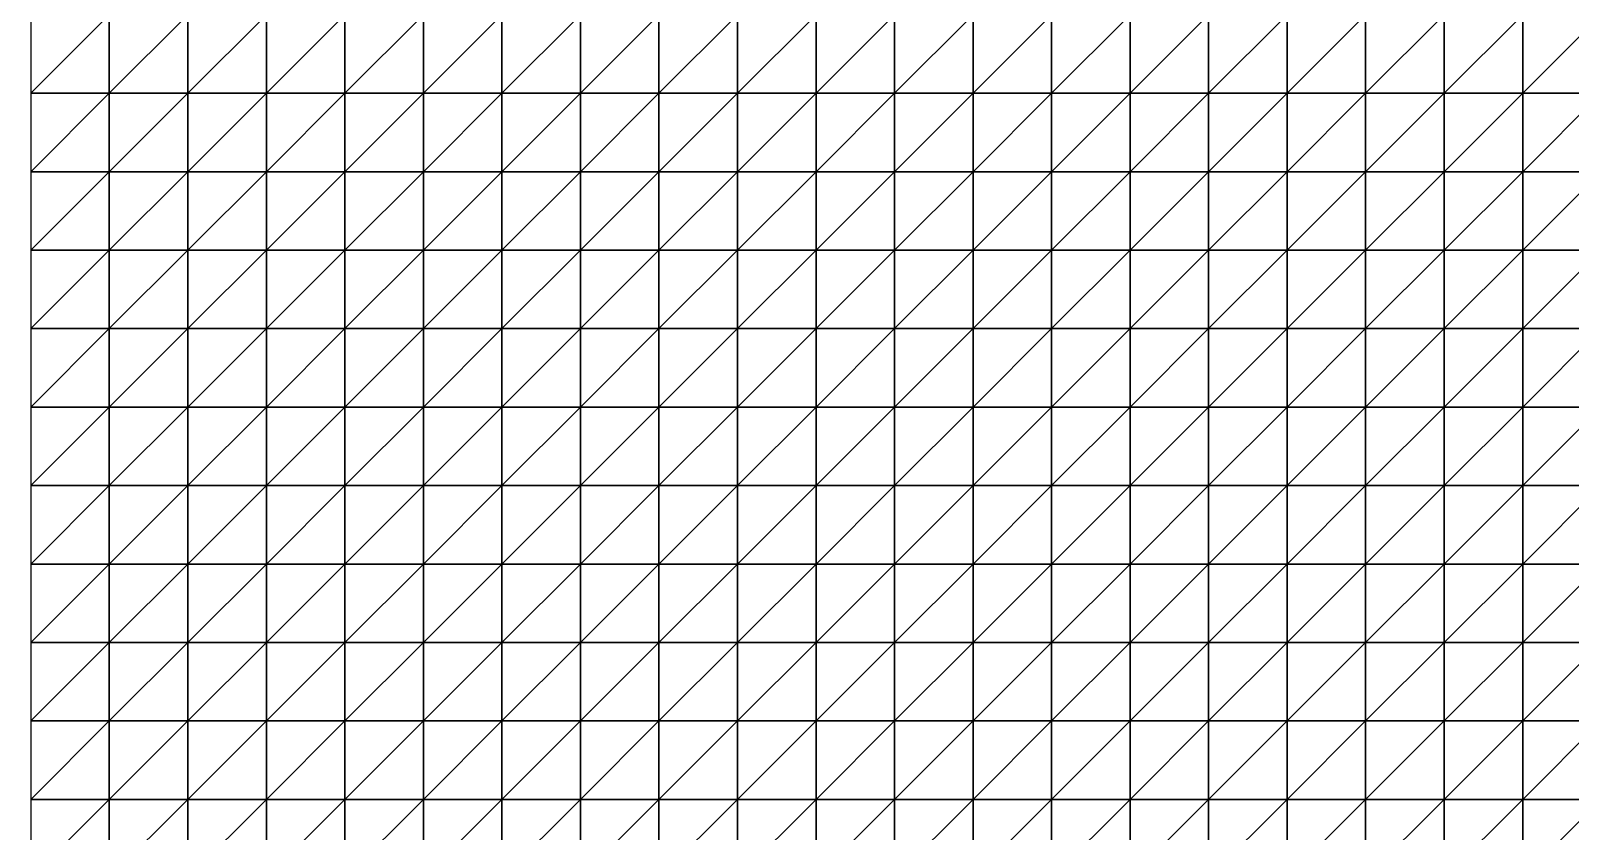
# Model space of a CAD drawing. Header units: metres. Extents: x 351000 to 353000, y 7455000 to 7457000.
# Drawn here: x 351000 to 351490.1, y 7456489.9 to 7456744.9 of the extents above; entities that cross this region are included whole.
import ezdxf

# ---------------------------------------------------------------- set-up
doc = ezdxf.new("R2010")
doc.units = ezdxf.units.M

msp = doc.modelspace()

# ---------------------------------------------------------------- linework, layer by layer
at = {"layer": 'BASE_OF_LEACHED_CAP_BOLC'}
for points in [[(351000, 7456725, 1196.4), (351025, 7456725, 1203.44), (351025, 7456750, 1199.44)], [(351000, 7456725, 1196.4), (351025, 7456750, 1199.44), (351000, 7456750, 1192.23)], [(351025, 7456725, 1203.44), (351050, 7456725, 1201.77), (351050, 7456750, 1198.14)], [(351025, 7456725, 1203.44), (351050, 7456750, 1198.14), (351025, 7456750, 1199.44)], [(351050, 7456725, 1201.77), (351075, 7456725, 1200), (351075, 7456750, 1197.18)], [(351050, 7456725, 1201.77), (351075, 7456750, 1197.18), (351050, 7456750, 1198.14)], [(351075, 7456725, 1200), (351100, 7456725, 1198.81), (351100, 7456750, 1196.99)], [(351075, 7456725, 1200), (351100, 7456750, 1196.99), (351075, 7456750, 1197.18)], [(351100, 7456725, 1198.81), (351125, 7456725, 1198.5), (351125, 7456750, 1197.55)], [(351100, 7456725, 1198.81), (351125, 7456750, 1197.55), (351100, 7456750, 1196.99)], [(351125, 7456725, 1198.5), (351150, 7456725, 1198.9), (351150, 7456750, 1198.44)], [(351125, 7456725, 1198.5), (351150, 7456750, 1198.44), (351125, 7456750, 1197.55)], [(351150, 7456725, 1198.9), (351175, 7456725, 1199.53), (351175, 7456750, 1199.12)], [(351150, 7456725, 1198.9), (351175, 7456750, 1199.12), (351150, 7456750, 1198.44)], [(351175, 7456725, 1199.53), (351200, 7456725, 1199.84), (351200, 7456750, 1199.19)], [(351175, 7456725, 1199.53), (351200, 7456750, 1199.19), (351175, 7456750, 1199.12)], [(351200, 7456725, 1199.84), (351225, 7456725, 1199.48), (351225, 7456750, 1198.59)], [(351200, 7456725, 1199.84), (351225, 7456750, 1198.59), (351200, 7456750, 1199.19)], [(351225, 7456725, 1199.48), (351250, 7456725, 1198.52), (351250, 7456750, 1197.65)], [(351225, 7456725, 1199.48), (351250, 7456750, 1197.65), (351225, 7456750, 1198.59)], [(351250, 7456725, 1198.52), (351275, 7456725, 1191.67), (351275, 7456750, 1193.97)], [(351250, 7456725, 1198.52), (351275, 7456750, 1193.97), (351250, 7456750, 1197.65)], [(351275, 7456725, 1191.67), (351300, 7456725, 1185.8), (351300, 7456750, 1188.45)], [(351275, 7456725, 1191.67), (351300, 7456750, 1188.45), (351275, 7456750, 1193.97)], [(351300, 7456725, 1185.8), (351325, 7456725, 1181.89), (351325, 7456750, 1184.58)], [(351300, 7456725, 1185.8), (351325, 7456750, 1184.58), (351300, 7456750, 1188.45)], [(351325, 7456725, 1181.89), (351350, 7456725, 1179.94), (351350, 7456750, 1182.39)], [(351325, 7456725, 1181.89), (351350, 7456750, 1182.39), (351325, 7456750, 1184.58)], [(351350, 7456725, 1179.94), (351375, 7456725, 1179.63), (351375, 7456750, 1181.59)], [(351350, 7456725, 1179.94), (351375, 7456750, 1181.59), (351350, 7456750, 1182.39)], [(351375, 7456725, 1179.63), (351400, 7456725, 1180.43), (351400, 7456750, 1181.73)], [(351375, 7456725, 1179.63), (351400, 7456750, 1181.73), (351375, 7456750, 1181.59)], [(351400, 7456725, 1180.43), (351425, 7456725, 1181.79), (351425, 7456750, 1182.28)], [(351400, 7456725, 1180.43), (351425, 7456750, 1182.28), (351400, 7456750, 1181.73)], [(351425, 7456725, 1181.79), (351450, 7456725, 1183.21), (351450, 7456750, 1182.81)], [(351425, 7456725, 1181.79), (351450, 7456750, 1182.81), (351425, 7456750, 1182.28)], [(351450, 7456725, 1183.21), (351475, 7456725, 1184.37), (351475, 7456750, 1183.01)], [(351450, 7456725, 1183.21), (351475, 7456750, 1183.01), (351450, 7456750, 1182.81)], [(351475, 7456725, 1184.37), (351500, 7456725, 1185.07), (351500, 7456750, 1182.78)], [(351475, 7456725, 1184.37), (351500, 7456750, 1182.78), (351475, 7456750, 1183.01)], [(351000, 7456700, 1197.24), (351025, 7456700, 1204.87), (351025, 7456725, 1203.44)], [(351000, 7456700, 1197.24), (351025, 7456725, 1203.44), (351000, 7456725, 1196.4)], [(351025, 7456700, 1204.87), (351050, 7456700, 1203.71), (351050, 7456725, 1201.77)], [(351025, 7456700, 1204.87), (351050, 7456725, 1201.77), (351025, 7456725, 1203.44)], [(351050, 7456700, 1203.71), (351075, 7456700, 1202.14), (351075, 7456725, 1200)], [(351050, 7456700, 1203.71), (351075, 7456725, 1200), (351050, 7456725, 1201.77)], [(351075, 7456700, 1202.14), (351100, 7456700, 1200.77), (351100, 7456725, 1198.81)], [(351075, 7456700, 1202.14), (351100, 7456725, 1198.81), (351075, 7456725, 1200)], [(351100, 7456700, 1200.77), (351125, 7456700, 1200.09), (351125, 7456725, 1198.5)], [(351100, 7456700, 1200.77), (351125, 7456725, 1198.5), (351100, 7456725, 1198.81)], [(351125, 7456700, 1200.09), (351150, 7456700, 1200.22), (351150, 7456725, 1198.9)], [(351125, 7456700, 1200.09), (351150, 7456725, 1198.9), (351125, 7456725, 1198.5)], [(351150, 7456700, 1200.22), (351175, 7456700, 1200.92), (351175, 7456725, 1199.53)], [(351150, 7456700, 1200.22), (351175, 7456725, 1199.53), (351150, 7456725, 1198.9)], [(351175, 7456700, 1200.92), (351200, 7456700, 1201.65), (351200, 7456725, 1199.84)], [(351175, 7456700, 1200.92), (351200, 7456725, 1199.84), (351175, 7456725, 1199.53)], [(351200, 7456700, 1201.65), (351225, 7456700, 1201.91), (351225, 7456725, 1199.48)], [(351200, 7456700, 1201.65), (351225, 7456725, 1199.48), (351200, 7456725, 1199.84)], [(351225, 7456700, 1201.91), (351250, 7456700, 1196.77), (351250, 7456725, 1198.52)], [(351225, 7456700, 1201.91), (351250, 7456725, 1198.52), (351225, 7456725, 1199.48)], [(351250, 7456700, 1196.77), (351275, 7456700, 1189.36), (351275, 7456725, 1191.67)], [(351250, 7456700, 1196.77), (351275, 7456725, 1191.67), (351250, 7456725, 1198.52)], [(351275, 7456700, 1189.36), (351300, 7456700, 1183.78), (351300, 7456725, 1185.8)], [(351275, 7456700, 1189.36), (351300, 7456725, 1185.8), (351275, 7456725, 1191.67)], [(351300, 7456700, 1183.78), (351325, 7456700, 1180.36), (351325, 7456725, 1181.89)], [(351300, 7456700, 1183.78), (351325, 7456725, 1181.89), (351300, 7456725, 1185.8)], [(351325, 7456700, 1180.36), (351350, 7456700, 1179.04), (351350, 7456725, 1179.94)], [(351325, 7456700, 1180.36), (351350, 7456725, 1179.94), (351325, 7456725, 1181.89)], [(351350, 7456700, 1179.04), (351375, 7456700, 1179.43), (351375, 7456725, 1179.63)], [(351350, 7456700, 1179.04), (351375, 7456725, 1179.63), (351350, 7456725, 1179.94)], [(351375, 7456700, 1179.43), (351400, 7456700, 1180.99), (351400, 7456725, 1180.43)], [(351375, 7456700, 1179.43), (351400, 7456725, 1180.43), (351375, 7456725, 1179.63)], [(351400, 7456700, 1180.99), (351425, 7456700, 1183.14), (351425, 7456725, 1181.79)], [(351400, 7456700, 1180.99), (351425, 7456725, 1181.79), (351400, 7456725, 1180.43)], [(351425, 7456700, 1183.14), (351450, 7456700, 1185.35), (351450, 7456725, 1183.21)], [(351425, 7456700, 1183.14), (351450, 7456725, 1183.21), (351425, 7456725, 1181.79)], [(351450, 7456700, 1185.35), (351475, 7456700, 1187.29), (351475, 7456725, 1184.37)], [(351450, 7456700, 1185.35), (351475, 7456725, 1184.37), (351450, 7456725, 1183.21)], [(351475, 7456700, 1187.29), (351500, 7456700, 1188.77), (351500, 7456725, 1185.07)], [(351475, 7456700, 1187.29), (351500, 7456725, 1185.07), (351475, 7456725, 1184.37)], [(351000, 7456675, 1194.64), (351025, 7456675, 1203.81), (351025, 7456700, 1204.87)], [(351000, 7456675, 1194.64), (351025, 7456700, 1204.87), (351000, 7456700, 1197.24)], [(351025, 7456675, 1203.81), (351050, 7456675, 1204.28), (351050, 7456700, 1203.71)], [(351025, 7456675, 1203.81), (351050, 7456700, 1203.71), (351025, 7456700, 1204.87)], [(351050, 7456675, 1204.28), (351075, 7456675, 1203.93), (351075, 7456700, 1202.14)], [(351050, 7456675, 1204.28), (351075, 7456700, 1202.14), (351050, 7456700, 1203.71)], [(351075, 7456675, 1203.93), (351100, 7456675, 1203.34), (351100, 7456700, 1200.77)], [(351075, 7456675, 1203.93), (351100, 7456700, 1200.77), (351075, 7456700, 1202.14)], [(351100, 7456675, 1203.34), (351125, 7456675, 1202.93), (351125, 7456700, 1200.09)], [(351100, 7456675, 1203.34), (351125, 7456700, 1200.09), (351100, 7456700, 1200.77)], [(351125, 7456675, 1202.93), (351150, 7456675, 1203.04), (351150, 7456700, 1200.22)], [(351125, 7456675, 1202.93), (351150, 7456700, 1200.22), (351125, 7456700, 1200.09)], [(351150, 7456675, 1203.04), (351175, 7456675, 1203.72), (351175, 7456700, 1200.92)], [(351150, 7456675, 1203.04), (351175, 7456700, 1200.92), (351150, 7456700, 1200.22)], [(351175, 7456675, 1203.72), (351200, 7456675, 1204.69), (351200, 7456700, 1201.65)], [(351175, 7456675, 1203.72), (351200, 7456700, 1201.65), (351175, 7456700, 1200.92)], [(351200, 7456675, 1204.69), (351225, 7456675, 1202.39), (351225, 7456700, 1201.91)], [(351200, 7456675, 1204.69), (351225, 7456700, 1201.91), (351200, 7456700, 1201.65)], [(351225, 7456675, 1202.39), (351250, 7456675, 1194.46), (351250, 7456700, 1196.77)], [(351225, 7456675, 1202.39), (351250, 7456700, 1196.77), (351225, 7456700, 1201.91)], [(351250, 7456675, 1194.46), (351275, 7456675, 1187.78), (351275, 7456700, 1189.36)], [(351250, 7456675, 1194.46), (351275, 7456700, 1189.36), (351250, 7456700, 1196.77)], [(351275, 7456675, 1187.78), (351300, 7456675, 1183.02), (351300, 7456700, 1183.78)], [(351275, 7456675, 1187.78), (351300, 7456700, 1183.78), (351275, 7456700, 1189.36)], [(351300, 7456675, 1183.02), (351325, 7456675, 1180.45), (351325, 7456700, 1180.36)], [(351300, 7456675, 1183.02), (351325, 7456700, 1180.36), (351300, 7456700, 1183.78)], [(351325, 7456675, 1180.45), (351350, 7456675, 1179.94), (351350, 7456700, 1179.04)], [(351325, 7456675, 1180.45), (351350, 7456700, 1179.04), (351325, 7456700, 1180.36)], [(351350, 7456675, 1179.94), (351375, 7456675, 1181.07), (351375, 7456700, 1179.43)], [(351350, 7456675, 1179.94), (351375, 7456700, 1179.43), (351350, 7456700, 1179.04)], [(351375, 7456675, 1181.07), (351400, 7456675, 1183.28), (351400, 7456700, 1180.99)], [(351375, 7456675, 1181.07), (351400, 7456700, 1180.99), (351375, 7456700, 1179.43)], [(351400, 7456675, 1183.28), (351425, 7456675, 1185.99), (351425, 7456700, 1183.14)], [(351400, 7456675, 1183.28), (351425, 7456700, 1183.14), (351400, 7456700, 1180.99)], [(351425, 7456675, 1185.99), (351450, 7456675, 1188.71), (351450, 7456700, 1185.35)], [(351425, 7456675, 1185.99), (351450, 7456700, 1185.35), (351425, 7456700, 1183.14)], [(351450, 7456675, 1188.71), (351475, 7456675, 1191.14), (351475, 7456700, 1187.29)], [(351450, 7456675, 1188.71), (351475, 7456700, 1187.29), (351450, 7456700, 1185.35)], [(351475, 7456675, 1191.14), (351500, 7456675, 1193.1), (351500, 7456700, 1188.77)], [(351475, 7456675, 1191.14), (351500, 7456700, 1188.77), (351475, 7456700, 1187.29)], [(351000, 7456650, 1189.19), (351025, 7456650, 1197.98), (351025, 7456675, 1203.81)], [(351000, 7456650, 1189.19), (351025, 7456675, 1203.81), (351000, 7456675, 1194.64)], [(351025, 7456650, 1197.98), (351050, 7456650, 1204.06), (351050, 7456675, 1204.28)], [(351025, 7456650, 1197.98), (351050, 7456675, 1204.28), (351025, 7456675, 1203.81)], [(351050, 7456650, 1204.06), (351075, 7456650, 1205.54), (351075, 7456675, 1203.93)], [(351050, 7456650, 1204.06), (351075, 7456675, 1203.93), (351050, 7456675, 1204.28)], [(351075, 7456650, 1205.54), (351100, 7456650, 1206.39), (351100, 7456675, 1203.34)], [(351075, 7456650, 1205.54), (351100, 7456675, 1203.34), (351075, 7456675, 1203.93)], [(351100, 7456650, 1206.39), (351125, 7456650, 1206.78), (351125, 7456675, 1202.93)], [(351100, 7456650, 1206.39), (351125, 7456675, 1202.93), (351100, 7456675, 1203.34)], [(351125, 7456650, 1206.78), (351150, 7456650, 1207.08), (351150, 7456675, 1203.04)], [(351125, 7456650, 1206.78), (351150, 7456675, 1203.04), (351125, 7456675, 1202.93)], [(351150, 7456650, 1207.08), (351175, 7456650, 1207.58), (351175, 7456675, 1203.72)], [(351150, 7456650, 1207.08), (351175, 7456675, 1203.72), (351150, 7456675, 1203.04)], [(351175, 7456650, 1207.58), (351200, 7456650, 1206.65), (351200, 7456675, 1204.69)], [(351175, 7456650, 1207.58), (351200, 7456675, 1204.69), (351175, 7456675, 1203.72)], [(351200, 7456650, 1206.65), (351225, 7456650, 1199.5), (351225, 7456675, 1202.39)], [(351200, 7456650, 1206.65), (351225, 7456675, 1202.39), (351200, 7456675, 1204.69)], [(351225, 7456650, 1199.5), (351250, 7456650, 1192.74), (351250, 7456675, 1194.46)], [(351225, 7456650, 1199.5), (351250, 7456675, 1194.46), (351225, 7456675, 1202.39)], [(351250, 7456650, 1192.74), (351275, 7456650, 1187.28), (351275, 7456675, 1187.78)], [(351250, 7456650, 1192.74), (351275, 7456675, 1187.78), (351250, 7456675, 1194.46)], [(351275, 7456650, 1187.28), (351300, 7456650, 1183.69), (351300, 7456675, 1183.02)], [(351275, 7456650, 1187.28), (351300, 7456675, 1183.02), (351275, 7456675, 1187.78)], [(351300, 7456650, 1183.69), (351325, 7456650, 1182.16), (351325, 7456675, 1180.45)], [(351300, 7456650, 1183.69), (351325, 7456675, 1180.45), (351300, 7456675, 1183.02)], [(351325, 7456650, 1182.16), (351350, 7456650, 1182.48), (351350, 7456675, 1179.94)], [(351325, 7456650, 1182.16), (351350, 7456675, 1179.94), (351325, 7456675, 1180.45)], [(351350, 7456650, 1182.48), (351375, 7456650, 1184.21), (351375, 7456675, 1181.07)], [(351350, 7456650, 1182.48), (351375, 7456675, 1181.07), (351350, 7456675, 1179.94)], [(351375, 7456650, 1184.21), (351400, 7456650, 1186.8), (351400, 7456675, 1183.28)], [(351375, 7456650, 1184.21), (351400, 7456675, 1183.28), (351375, 7456675, 1181.07)], [(351400, 7456650, 1186.8), (351425, 7456650, 1189.73), (351425, 7456675, 1185.99)], [(351400, 7456650, 1186.8), (351425, 7456675, 1185.99), (351400, 7456675, 1183.28)], [(351425, 7456650, 1189.73), (351450, 7456650, 1192.6), (351450, 7456675, 1188.71)], [(351425, 7456650, 1189.73), (351450, 7456675, 1188.71), (351425, 7456675, 1185.99)], [(351450, 7456650, 1192.6), (351475, 7456650, 1195.16), (351475, 7456675, 1191.14)], [(351450, 7456650, 1192.6), (351475, 7456675, 1191.14), (351450, 7456675, 1188.71)], [(351475, 7456650, 1195.16), (351500, 7456650, 1197.33), (351500, 7456675, 1193.1)], [(351475, 7456650, 1195.16), (351500, 7456675, 1193.1), (351475, 7456675, 1191.14)], [(351000, 7456625, 1182.05), (351025, 7456625, 1190.39), (351025, 7456650, 1197.98)], [(351000, 7456625, 1182.05), (351025, 7456650, 1197.98), (351000, 7456650, 1189.19)], [(351025, 7456625, 1190.39), (351050, 7456625, 1198.68), (351050, 7456650, 1204.06)], [(351025, 7456625, 1190.39), (351050, 7456650, 1204.06), (351025, 7456650, 1197.98)], [(351050, 7456625, 1198.68), (351075, 7456625, 1205.7), (351075, 7456650, 1205.54)], [(351050, 7456625, 1198.68), (351075, 7456650, 1205.54), (351050, 7456650, 1204.06)], [(351075, 7456625, 1205.7), (351100, 7456625, 1209.17), (351100, 7456650, 1206.39)], [(351075, 7456625, 1205.7), (351100, 7456650, 1206.39), (351075, 7456650, 1205.54)], [(351100, 7456625, 1209.17), (351125, 7456625, 1210.6), (351125, 7456650, 1206.78)], [(351100, 7456625, 1209.17), (351125, 7456650, 1206.78), (351100, 7456650, 1206.39)], [(351125, 7456625, 1210.6), (351150, 7456625, 1211.21), (351150, 7456650, 1207.08)], [(351125, 7456625, 1210.6), (351150, 7456650, 1207.08), (351125, 7456650, 1206.78)], [(351150, 7456625, 1211.21), (351175, 7456625, 1207.8), (351175, 7456650, 1207.58)], [(351150, 7456625, 1211.21), (351175, 7456650, 1207.58), (351150, 7456650, 1207.08)], [(351175, 7456625, 1207.8), (351200, 7456625, 1202.68), (351200, 7456650, 1206.65)], [(351175, 7456625, 1207.8), (351200, 7456650, 1206.65), (351175, 7456650, 1207.58)], [(351200, 7456625, 1202.68), (351225, 7456625, 1197), (351225, 7456650, 1199.5)], [(351200, 7456625, 1202.68), (351225, 7456650, 1199.5), (351200, 7456650, 1206.65)], [(351225, 7456625, 1197), (351250, 7456625, 1191.78), (351250, 7456650, 1192.74)], [(351225, 7456625, 1197), (351250, 7456650, 1192.74), (351225, 7456650, 1199.5)], [(351250, 7456625, 1191.78), (351275, 7456625, 1187.82), (351275, 7456650, 1187.28)], [(351250, 7456625, 1191.78), (351275, 7456650, 1187.28), (351250, 7456650, 1192.74)], [(351275, 7456625, 1187.82), (351300, 7456625, 1185.57), (351300, 7456650, 1183.69)], [(351275, 7456625, 1187.82), (351300, 7456650, 1183.69), (351275, 7456650, 1187.28)], [(351300, 7456625, 1185.57), (351325, 7456625, 1185.09), (351325, 7456650, 1182.16)], [(351300, 7456625, 1185.57), (351325, 7456650, 1182.16), (351300, 7456650, 1183.69)], [(351325, 7456625, 1185.09), (351350, 7456625, 1186.11), (351350, 7456650, 1182.48)], [(351325, 7456625, 1185.09), (351350, 7456650, 1182.48), (351325, 7456650, 1182.16)], [(351350, 7456625, 1186.11), (351375, 7456625, 1188.2), (351375, 7456650, 1184.21)], [(351350, 7456625, 1186.11), (351375, 7456650, 1184.21), (351350, 7456650, 1182.48)], [(351375, 7456625, 1188.2), (351400, 7456625, 1190.86), (351400, 7456650, 1186.8)], [(351375, 7456625, 1188.2), (351400, 7456650, 1186.8), (351375, 7456650, 1184.21)], [(351400, 7456625, 1190.86), (351425, 7456625, 1193.66), (351425, 7456650, 1189.73)], [(351400, 7456625, 1190.86), (351425, 7456650, 1189.73), (351400, 7456650, 1186.8)], [(351425, 7456625, 1193.66), (351450, 7456625, 1196.33), (351450, 7456650, 1192.6)], [(351425, 7456625, 1193.66), (351450, 7456650, 1192.6), (351425, 7456650, 1189.73)], [(351450, 7456625, 1196.33), (351475, 7456625, 1198.73), (351475, 7456650, 1195.16)], [(351450, 7456625, 1196.33), (351475, 7456650, 1195.16), (351450, 7456650, 1192.6)], [(351475, 7456625, 1198.73), (351500, 7456625, 1200.88), (351500, 7456650, 1197.33)], [(351475, 7456625, 1198.73), (351500, 7456650, 1197.33), (351475, 7456650, 1195.16)], [(351000, 7456600, 1174.68), (351025, 7456600, 1182.57), (351025, 7456625, 1190.39)], [(351000, 7456600, 1174.68), (351025, 7456625, 1190.39), (351000, 7456625, 1182.05)], [(351025, 7456600, 1182.57), (351050, 7456600, 1190.61), (351050, 7456625, 1198.68)], [(351025, 7456600, 1182.57), (351050, 7456625, 1198.68), (351025, 7456625, 1190.39)], [(351050, 7456600, 1190.61), (351075, 7456600, 1197.62), (351075, 7456625, 1205.7)], [(351050, 7456600, 1190.61), (351075, 7456625, 1205.7), (351050, 7456625, 1198.68)], [(351075, 7456600, 1197.62), (351100, 7456600, 1202.61), (351100, 7456625, 1209.17)], [(351075, 7456600, 1197.62), (351100, 7456625, 1209.17), (351075, 7456625, 1205.7)], [(351100, 7456600, 1202.61), (351125, 7456600, 1205.04), (351125, 7456625, 1210.6)], [(351100, 7456600, 1202.61), (351125, 7456625, 1210.6), (351100, 7456625, 1209.17)], [(351125, 7456600, 1205.04), (351150, 7456600, 1204.87), (351150, 7456625, 1211.21)], [(351125, 7456600, 1205.04), (351150, 7456625, 1211.21), (351125, 7456625, 1210.6)], [(351150, 7456600, 1204.87), (351175, 7456600, 1202.56), (351175, 7456625, 1207.8)], [(351150, 7456600, 1204.87), (351175, 7456625, 1207.8), (351150, 7456625, 1211.21)], [(351175, 7456600, 1202.56), (351200, 7456600, 1198.92), (351200, 7456625, 1202.68)], [(351175, 7456600, 1202.56), (351200, 7456625, 1202.68), (351175, 7456625, 1207.8)], [(351200, 7456600, 1198.92), (351225, 7456600, 1194.9), (351225, 7456625, 1197)], [(351200, 7456600, 1198.92), (351225, 7456625, 1197), (351200, 7456625, 1202.68)], [(351225, 7456600, 1194.9), (351250, 7456600, 1191.4), (351250, 7456625, 1191.78)], [(351225, 7456600, 1194.9), (351250, 7456625, 1191.78), (351225, 7456625, 1197)], [(351250, 7456600, 1191.4), (351275, 7456600, 1189.04), (351275, 7456625, 1187.82)], [(351250, 7456600, 1191.4), (351275, 7456625, 1187.82), (351250, 7456625, 1191.78)], [(351275, 7456600, 1189.04), (351300, 7456600, 1188.12), (351300, 7456625, 1185.57)], [(351275, 7456600, 1189.04), (351300, 7456625, 1185.57), (351275, 7456625, 1187.82)], [(351300, 7456600, 1188.12), (351325, 7456600, 1188.6), (351325, 7456625, 1185.09)], [(351300, 7456600, 1188.12), (351325, 7456625, 1185.09), (351300, 7456625, 1185.57)], [(351325, 7456600, 1188.6), (351350, 7456600, 1190.15), (351350, 7456625, 1186.11)], [(351325, 7456600, 1188.6), (351350, 7456625, 1186.11), (351325, 7456625, 1185.09)], [(351350, 7456600, 1190.15), (351375, 7456600, 1192.36), (351375, 7456625, 1188.2)], [(351350, 7456600, 1190.15), (351375, 7456625, 1188.2), (351350, 7456625, 1186.11)], [(351375, 7456600, 1192.36), (351400, 7456600, 1194.81), (351400, 7456625, 1190.86)], [(351375, 7456600, 1192.36), (351400, 7456625, 1190.86), (351375, 7456625, 1188.2)], [(351400, 7456600, 1194.81), (351425, 7456600, 1197.2), (351425, 7456625, 1193.66)], [(351400, 7456600, 1194.81), (351425, 7456625, 1193.66), (351400, 7456625, 1190.86)], [(351425, 7456600, 1197.2), (351450, 7456600, 1199.41), (351450, 7456625, 1196.33)], [(351425, 7456600, 1197.2), (351450, 7456625, 1196.33), (351425, 7456625, 1193.66)], [(351450, 7456600, 1199.41), (351475, 7456600, 1201.46), (351475, 7456625, 1198.73)], [(351450, 7456600, 1199.41), (351475, 7456625, 1198.73), (351450, 7456625, 1196.33)], [(351475, 7456600, 1201.46), (351500, 7456600, 1203.48), (351500, 7456625, 1200.88)], [(351475, 7456600, 1201.46), (351500, 7456625, 1200.88), (351475, 7456625, 1198.73)], [(351000, 7456575, 1168.57), (351025, 7456575, 1175.93), (351025, 7456600, 1182.57)], [(351000, 7456575, 1168.57), (351025, 7456600, 1182.57), (351000, 7456600, 1174.68)], [(351025, 7456575, 1175.93), (351050, 7456575, 1183.58), (351050, 7456600, 1190.61)], [(351025, 7456575, 1175.93), (351050, 7456600, 1190.61), (351025, 7456600, 1182.57)], [(351050, 7456575, 1183.58), (351075, 7456575, 1190.38), (351075, 7456600, 1197.62)], [(351050, 7456575, 1183.58), (351075, 7456600, 1197.62), (351050, 7456600, 1190.61)], [(351075, 7456575, 1190.38), (351100, 7456575, 1195.41), (351100, 7456600, 1202.61)], [(351075, 7456575, 1190.38), (351100, 7456600, 1202.61), (351075, 7456600, 1197.62)], [(351100, 7456575, 1195.41), (351125, 7456575, 1198.2), (351125, 7456600, 1205.04)], [(351100, 7456575, 1195.41), (351125, 7456600, 1205.04), (351100, 7456600, 1202.61)], [(351125, 7456575, 1198.2), (351150, 7456575, 1198.77), (351150, 7456600, 1204.87)], [(351125, 7456575, 1198.2), (351150, 7456600, 1204.87), (351125, 7456600, 1205.04)], [(351150, 7456575, 1198.77), (351175, 7456575, 1197.56), (351175, 7456600, 1202.56)], [(351150, 7456575, 1198.77), (351175, 7456600, 1202.56), (351150, 7456600, 1204.87)], [(351175, 7456575, 1197.56), (351200, 7456575, 1195.36), (351200, 7456600, 1198.92)], [(351175, 7456575, 1197.56), (351200, 7456600, 1198.92), (351175, 7456600, 1202.56)], [(351200, 7456575, 1195.36), (351225, 7456575, 1192.98), (351225, 7456600, 1194.9)], [(351200, 7456575, 1195.36), (351225, 7456600, 1194.9), (351200, 7456600, 1198.92)], [(351225, 7456575, 1192.98), (351250, 7456575, 1191.16), (351250, 7456600, 1191.4)], [(351225, 7456575, 1192.98), (351250, 7456600, 1191.4), (351225, 7456600, 1194.9)], [(351250, 7456575, 1191.16), (351275, 7456575, 1190.36), (351275, 7456600, 1189.04)], [(351250, 7456575, 1191.16), (351275, 7456600, 1189.04), (351250, 7456600, 1191.4)], [(351275, 7456575, 1190.36), (351300, 7456575, 1190.7), (351300, 7456600, 1188.12)], [(351275, 7456575, 1190.36), (351300, 7456600, 1188.12), (351275, 7456600, 1189.04)], [(351300, 7456575, 1190.7), (351325, 7456575, 1192.02), (351325, 7456600, 1188.6)], [(351300, 7456575, 1190.7), (351325, 7456600, 1188.6), (351300, 7456600, 1188.12)], [(351325, 7456575, 1192.02), (351350, 7456575, 1193.95), (351350, 7456600, 1190.15)], [(351325, 7456575, 1192.02), (351350, 7456600, 1190.15), (351325, 7456600, 1188.6)], [(351350, 7456575, 1193.95), (351375, 7456575, 1196.1), (351375, 7456600, 1192.36)], [(351350, 7456575, 1193.95), (351375, 7456600, 1192.36), (351350, 7456600, 1190.15)], [(351375, 7456575, 1196.1), (351400, 7456575, 1198.16), (351400, 7456600, 1194.81)], [(351375, 7456575, 1196.1), (351400, 7456600, 1194.81), (351375, 7456600, 1192.36)], [(351400, 7456575, 1198.16), (351425, 7456575, 1199.99), (351425, 7456600, 1197.2)], [(351400, 7456575, 1198.16), (351425, 7456600, 1197.2), (351400, 7456600, 1194.81)], [(351425, 7456575, 1199.99), (351450, 7456575, 1201.64), (351450, 7456600, 1199.41)], [(351425, 7456575, 1199.99), (351450, 7456600, 1199.41), (351425, 7456600, 1197.2)], [(351450, 7456575, 1201.64), (351475, 7456575, 1203.29), (351475, 7456600, 1201.46)], [(351450, 7456575, 1201.64), (351475, 7456600, 1201.46), (351450, 7456600, 1199.41)], [(351475, 7456575, 1203.29), (351500, 7456575, 1205.19), (351500, 7456600, 1203.48)], [(351475, 7456575, 1203.29), (351500, 7456600, 1203.48), (351475, 7456600, 1201.46)], [(351000, 7456550, 1164.85), (351025, 7456550, 1171.51), (351025, 7456575, 1175.93)], [(351000, 7456550, 1164.85), (351025, 7456575, 1175.93), (351000, 7456575, 1168.57)], [(351025, 7456550, 1171.51), (351050, 7456550, 1178.47), (351050, 7456575, 1183.58)], [(351025, 7456550, 1171.51), (351050, 7456575, 1183.58), (351025, 7456575, 1175.93)], [(351050, 7456550, 1178.47), (351075, 7456550, 1184.69), (351075, 7456575, 1190.38)], [(351050, 7456550, 1178.47), (351075, 7456575, 1190.38), (351050, 7456575, 1183.58)], [(351075, 7456550, 1184.69), (351100, 7456550, 1189.37), (351100, 7456575, 1195.41)], [(351075, 7456550, 1184.69), (351100, 7456575, 1195.41), (351075, 7456575, 1190.38)], [(351100, 7456550, 1189.37), (351125, 7456550, 1192.15), (351125, 7456575, 1198.2)], [(351100, 7456550, 1189.37), (351125, 7456575, 1198.2), (351100, 7456575, 1195.41)], [(351125, 7456550, 1192.15), (351150, 7456550, 1193.11), (351150, 7456575, 1198.77)], [(351125, 7456550, 1192.15), (351150, 7456575, 1198.77), (351125, 7456575, 1198.2)], [(351150, 7456550, 1193.11), (351175, 7456550, 1192.75), (351175, 7456575, 1197.56)], [(351150, 7456550, 1193.11), (351175, 7456575, 1197.56), (351150, 7456575, 1198.77)], [(351175, 7456550, 1192.75), (351200, 7456550, 1191.76), (351200, 7456575, 1195.36)], [(351175, 7456550, 1192.75), (351200, 7456575, 1195.36), (351175, 7456575, 1197.56)], [(351200, 7456550, 1191.76), (351225, 7456550, 1190.87), (351225, 7456575, 1192.98)], [(351200, 7456550, 1191.76), (351225, 7456575, 1192.98), (351200, 7456575, 1195.36)], [(351225, 7456550, 1190.87), (351250, 7456550, 1190.62), (351250, 7456575, 1191.16)], [(351225, 7456550, 1190.87), (351250, 7456575, 1191.16), (351225, 7456575, 1192.98)], [(351250, 7456550, 1190.62), (351275, 7456550, 1191.28), (351275, 7456575, 1190.36)], [(351250, 7456550, 1190.62), (351275, 7456575, 1190.36), (351250, 7456575, 1191.16)], [(351275, 7456550, 1191.28), (351300, 7456550, 1192.79), (351300, 7456575, 1190.7)], [(351275, 7456550, 1191.28), (351300, 7456575, 1190.7), (351275, 7456575, 1190.36)], [(351300, 7456550, 1192.79), (351325, 7456550, 1194.86), (351325, 7456575, 1192.02)], [(351300, 7456550, 1192.79), (351325, 7456575, 1192.02), (351300, 7456575, 1190.7)], [(351325, 7456550, 1194.86), (351350, 7456550, 1197.09), (351350, 7456575, 1193.95)], [(351325, 7456550, 1194.86), (351350, 7456575, 1193.95), (351325, 7456575, 1192.02)], [(351350, 7456550, 1197.09), (351375, 7456550, 1199.12), (351375, 7456575, 1196.1)], [(351350, 7456550, 1197.09), (351375, 7456575, 1196.1), (351350, 7456575, 1193.95)], [(351375, 7456550, 1199.12), (351400, 7456550, 1200.75), (351400, 7456575, 1198.16)], [(351375, 7456550, 1199.12), (351400, 7456575, 1198.16), (351375, 7456575, 1196.1)], [(351400, 7456550, 1200.75), (351425, 7456550, 1202), (351425, 7456575, 1199.99)], [(351400, 7456550, 1200.75), (351425, 7456575, 1199.99), (351400, 7456575, 1198.16)], [(351425, 7456550, 1202), (351450, 7456550, 1203.11), (351450, 7456575, 1201.64)], [(351425, 7456550, 1202), (351450, 7456575, 1201.64), (351425, 7456575, 1199.99)], [(351450, 7456550, 1203.11), (351475, 7456550, 1204.41), (351475, 7456575, 1203.29)], [(351450, 7456550, 1203.11), (351475, 7456575, 1203.29), (351450, 7456575, 1201.64)], [(351475, 7456550, 1204.41), (351500, 7456550, 1206.25), (351500, 7456575, 1205.19)], [(351475, 7456550, 1204.41), (351500, 7456575, 1205.19), (351475, 7456575, 1203.29)], [(351000, 7456525, 1164.07), (351025, 7456525, 1169.75), (351025, 7456550, 1171.51)], [(351000, 7456525, 1164.07), (351025, 7456550, 1171.51), (351000, 7456550, 1164.85)], [(351025, 7456525, 1169.75), (351050, 7456525, 1175.63), (351050, 7456550, 1178.47)], [(351025, 7456525, 1169.75), (351050, 7456550, 1178.47), (351025, 7456550, 1171.51)], [(351050, 7456525, 1175.63), (351075, 7456525, 1180.79), (351075, 7456550, 1184.69)], [(351050, 7456525, 1175.63), (351075, 7456550, 1184.69), (351050, 7456550, 1178.47)], [(351075, 7456525, 1180.79), (351100, 7456525, 1184.61), (351100, 7456550, 1189.37)], [(351075, 7456525, 1180.79), (351100, 7456550, 1189.37), (351075, 7456550, 1184.69)], [(351100, 7456525, 1184.61), (351125, 7456525, 1186.89), (351125, 7456550, 1192.15)], [(351100, 7456525, 1184.61), (351125, 7456550, 1192.15), (351100, 7456550, 1189.37)], [(351125, 7456525, 1186.89), (351150, 7456525, 1187.83), (351150, 7456550, 1193.11)], [(351125, 7456525, 1186.89), (351150, 7456550, 1193.11), (351125, 7456550, 1192.15)], [(351150, 7456525, 1187.83), (351175, 7456525, 1187.95), (351175, 7456550, 1192.75)], [(351150, 7456525, 1187.83), (351175, 7456550, 1192.75), (351150, 7456550, 1193.11)], [(351175, 7456525, 1187.95), (351200, 7456525, 1187.91), (351200, 7456550, 1191.76)], [(351175, 7456525, 1187.95), (351200, 7456550, 1191.76), (351175, 7456550, 1192.75)], [(351200, 7456525, 1187.91), (351225, 7456525, 1188.31), (351225, 7456550, 1190.87)], [(351200, 7456525, 1187.91), (351225, 7456550, 1190.87), (351200, 7456550, 1191.76)], [(351225, 7456525, 1188.31), (351250, 7456525, 1189.49), (351250, 7456550, 1190.62)], [(351225, 7456525, 1188.31), (351250, 7456550, 1190.62), (351225, 7456550, 1190.87)], [(351250, 7456525, 1189.49), (351275, 7456525, 1191.51), (351275, 7456550, 1191.28)], [(351250, 7456525, 1189.49), (351275, 7456550, 1191.28), (351250, 7456550, 1190.62)], [(351275, 7456525, 1191.51), (351300, 7456525, 1194.13), (351300, 7456550, 1192.79)], [(351275, 7456525, 1191.51), (351300, 7456550, 1192.79), (351275, 7456550, 1191.28)], [(351300, 7456525, 1194.13), (351325, 7456525, 1196.93), (351325, 7456550, 1194.86)], [(351300, 7456525, 1194.13), (351325, 7456550, 1194.86), (351300, 7456550, 1192.79)], [(351325, 7456525, 1196.93), (351350, 7456525, 1199.47), (351350, 7456550, 1197.09)], [(351325, 7456525, 1196.93), (351350, 7456550, 1197.09), (351325, 7456550, 1194.86)], [(351350, 7456525, 1199.47), (351375, 7456525, 1201.41), (351375, 7456550, 1199.12)], [(351350, 7456525, 1199.47), (351375, 7456550, 1199.12), (351350, 7456550, 1197.09)], [(351375, 7456525, 1201.41), (351400, 7456525, 1202.67), (351400, 7456550, 1200.75)], [(351375, 7456525, 1201.41), (351400, 7456550, 1200.75), (351375, 7456550, 1199.12)], [(351400, 7456525, 1202.67), (351425, 7456525, 1203.43), (351425, 7456550, 1202)], [(351400, 7456525, 1202.67), (351425, 7456550, 1202), (351400, 7456550, 1200.75)], [(351425, 7456525, 1203.43), (351450, 7456525, 1204.09), (351450, 7456550, 1203.11)], [(351425, 7456525, 1203.43), (351450, 7456550, 1203.11), (351425, 7456550, 1202)], [(351450, 7456525, 1204.09), (351475, 7456525, 1205.13), (351475, 7456550, 1204.41)], [(351450, 7456525, 1204.09), (351475, 7456550, 1204.41), (351450, 7456550, 1203.11)], [(351475, 7456525, 1205.13), (351500, 7456525, 1206.99), (351500, 7456550, 1206.25)], [(351475, 7456525, 1205.13), (351500, 7456550, 1206.25), (351475, 7456550, 1204.41)], [(351000, 7456500, 1166.13), (351025, 7456500, 1170.51), (351025, 7456525, 1169.75)], [(351000, 7456500, 1166.13), (351025, 7456525, 1169.75), (351000, 7456525, 1164.07)], [(351025, 7456500, 1170.51), (351050, 7456500, 1174.86), (351050, 7456525, 1175.63)], [(351025, 7456500, 1170.51), (351050, 7456525, 1175.63), (351025, 7456525, 1169.75)], [(351050, 7456500, 1174.86), (351075, 7456500, 1178.48), (351075, 7456525, 1180.79)], [(351050, 7456500, 1174.86), (351075, 7456525, 1180.79), (351050, 7456525, 1175.63)], [(351075, 7456500, 1178.48), (351100, 7456500, 1180.95), (351100, 7456525, 1184.61)], [(351075, 7456500, 1178.48), (351100, 7456525, 1184.61), (351075, 7456525, 1180.79)], [(351100, 7456500, 1180.95), (351125, 7456500, 1182.27), (351125, 7456525, 1186.89)], [(351100, 7456500, 1180.95), (351125, 7456525, 1186.89), (351100, 7456525, 1184.61)], [(351125, 7456500, 1182.27), (351150, 7456500, 1182.8), (351150, 7456525, 1187.83)], [(351125, 7456500, 1182.27), (351150, 7456525, 1187.83), (351125, 7456525, 1186.89)], [(351150, 7456500, 1182.8), (351175, 7456500, 1183.1), (351175, 7456525, 1187.95)], [(351150, 7456500, 1182.8), (351175, 7456525, 1187.95), (351150, 7456525, 1187.83)], [(351175, 7456500, 1183.1), (351200, 7456500, 1183.78), (351200, 7456525, 1187.91)], [(351175, 7456500, 1183.1), (351200, 7456525, 1187.91), (351175, 7456525, 1187.95)], [(351200, 7456500, 1183.78), (351225, 7456500, 1185.29), (351225, 7456525, 1188.31)], [(351200, 7456500, 1183.78), (351225, 7456525, 1188.31), (351200, 7456525, 1187.91)], [(351225, 7456500, 1185.29), (351250, 7456500, 1187.79), (351250, 7456525, 1189.49)], [(351225, 7456500, 1185.29), (351250, 7456525, 1189.49), (351225, 7456525, 1188.31)], [(351250, 7456500, 1187.79), (351275, 7456500, 1191.12), (351275, 7456525, 1191.51)], [(351250, 7456500, 1187.79), (351275, 7456525, 1191.51), (351250, 7456525, 1189.49)], [(351275, 7456500, 1191.12), (351300, 7456500, 1194.83), (351300, 7456525, 1194.13)], [(351275, 7456500, 1191.12), (351300, 7456525, 1194.13), (351275, 7456525, 1191.51)], [(351300, 7456500, 1194.83), (351325, 7456500, 1198.38), (351325, 7456525, 1196.93)], [(351300, 7456500, 1194.83), (351325, 7456525, 1196.93), (351300, 7456525, 1194.13)], [(351325, 7456500, 1198.38), (351350, 7456500, 1201.27), (351350, 7456525, 1199.47)], [(351325, 7456500, 1198.38), (351350, 7456525, 1199.47), (351325, 7456525, 1196.93)], [(351350, 7456500, 1201.27), (351375, 7456500, 1203.2), (351375, 7456525, 1201.41)], [(351350, 7456500, 1201.27), (351375, 7456525, 1201.41), (351350, 7456525, 1199.47)], [(351375, 7456500, 1203.2), (351400, 7456500, 1204.19), (351400, 7456525, 1202.67)], [(351375, 7456500, 1203.2), (351400, 7456525, 1202.67), (351375, 7456525, 1201.41)], [(351400, 7456500, 1204.19), (351425, 7456500, 1204.57), (351425, 7456525, 1203.43)], [(351400, 7456500, 1204.19), (351425, 7456525, 1203.43), (351400, 7456525, 1202.67)], [(351425, 7456500, 1204.57), (351450, 7456500, 1204.89), (351450, 7456525, 1204.09)], [(351425, 7456500, 1204.57), (351450, 7456525, 1204.09), (351425, 7456525, 1203.43)], [(351450, 7456500, 1204.89), (351475, 7456500, 1205.74), (351475, 7456525, 1205.13)], [(351450, 7456500, 1204.89), (351475, 7456525, 1205.13), (351450, 7456525, 1204.09)], [(351475, 7456500, 1205.74), (351500, 7456500, 1207.63), (351500, 7456525, 1206.99)], [(351475, 7456500, 1205.74), (351500, 7456525, 1206.99), (351475, 7456525, 1205.13)], [(351000, 7456475, 1170.39), (351025, 7456475, 1173.15), (351025, 7456500, 1170.51)], [(351000, 7456475, 1170.39), (351025, 7456500, 1170.51), (351000, 7456500, 1166.13)], [(351025, 7456475, 1173.15), (351050, 7456475, 1175.63), (351050, 7456500, 1174.86)], [(351025, 7456475, 1173.15), (351050, 7456500, 1174.86), (351025, 7456500, 1170.51)], [(351050, 7456475, 1175.63), (351075, 7456475, 1177.33), (351075, 7456500, 1178.48)], [(351050, 7456475, 1175.63), (351075, 7456500, 1178.48), (351050, 7456500, 1174.86)], [(351075, 7456475, 1177.33), (351100, 7456475, 1178.11), (351100, 7456500, 1180.95)], [(351075, 7456475, 1177.33), (351100, 7456500, 1180.95), (351075, 7456500, 1178.48)], [(351100, 7456475, 1178.11), (351125, 7456475, 1178.18), (351125, 7456500, 1182.27)], [(351100, 7456475, 1178.11), (351125, 7456500, 1182.27), (351100, 7456500, 1180.95)], [(351125, 7456475, 1178.18), (351150, 7456475, 1178.04), (351150, 7456500, 1182.8)], [(351125, 7456475, 1178.18), (351150, 7456500, 1182.8), (351125, 7456500, 1182.27)], [(351150, 7456475, 1178.04), (351175, 7456475, 1178.34), (351175, 7456500, 1183.1)], [(351150, 7456475, 1178.04), (351175, 7456500, 1183.1), (351150, 7456500, 1182.8)], [(351175, 7456475, 1178.34), (351200, 7456475, 1179.61), (351200, 7456500, 1183.78)], [(351175, 7456475, 1178.34), (351200, 7456500, 1183.78), (351175, 7456500, 1183.1)], [(351200, 7456475, 1179.61), (351225, 7456475, 1182.15), (351225, 7456500, 1185.29)], [(351200, 7456475, 1179.61), (351225, 7456500, 1185.29), (351200, 7456500, 1183.78)], [(351225, 7456475, 1182.15), (351250, 7456475, 1185.92), (351250, 7456500, 1187.79)], [(351225, 7456475, 1182.15), (351250, 7456500, 1187.79), (351225, 7456500, 1185.29)], [(351250, 7456475, 1185.92), (351275, 7456475, 1190.51), (351275, 7456500, 1191.12)], [(351250, 7456475, 1185.92), (351275, 7456500, 1191.12), (351250, 7456500, 1187.79)], [(351275, 7456475, 1190.51), (351300, 7456475, 1195.3), (351300, 7456500, 1194.83)], [(351275, 7456475, 1190.51), (351300, 7456500, 1194.83), (351275, 7456500, 1191.12)], [(351300, 7456475, 1195.3), (351325, 7456475, 1199.6), (351325, 7456500, 1198.38)], [(351300, 7456475, 1195.3), (351325, 7456500, 1198.38), (351300, 7456500, 1194.83)], [(351325, 7456475, 1199.6), (351350, 7456475, 1202.85), (351350, 7456500, 1201.27)], [(351325, 7456475, 1199.6), (351350, 7456500, 1201.27), (351325, 7456500, 1198.38)], [(351350, 7456475, 1202.85), (351375, 7456475, 1204.81), (351375, 7456500, 1203.2)], [(351350, 7456475, 1202.85), (351375, 7456500, 1203.2), (351350, 7456500, 1201.27)], [(351375, 7456475, 1204.81), (351400, 7456475, 1205.59), (351400, 7456500, 1204.19)], [(351375, 7456475, 1204.81), (351400, 7456500, 1204.19), (351375, 7456500, 1203.2)], [(351400, 7456475, 1205.59), (351425, 7456475, 1205.66), (351425, 7456500, 1204.57)], [(351400, 7456475, 1205.59), (351425, 7456500, 1204.57), (351400, 7456500, 1204.19)], [(351425, 7456475, 1205.66), (351450, 7456475, 1205.67), (351450, 7456500, 1204.89)], [(351425, 7456475, 1205.66), (351450, 7456500, 1204.89), (351425, 7456500, 1204.57)], [(351450, 7456475, 1205.67), (351475, 7456475, 1206.34), (351475, 7456500, 1205.74)], [(351450, 7456475, 1205.67), (351475, 7456500, 1205.74), (351450, 7456500, 1204.89)], [(351475, 7456475, 1206.34), (351500, 7456475, 1208.2), (351500, 7456500, 1207.63)], [(351475, 7456475, 1206.34), (351500, 7456500, 1207.63), (351475, 7456500, 1205.74)]]:
    msp.add_3dface(points, dxfattribs=at)

doc.saveas('drawing.dxf')
